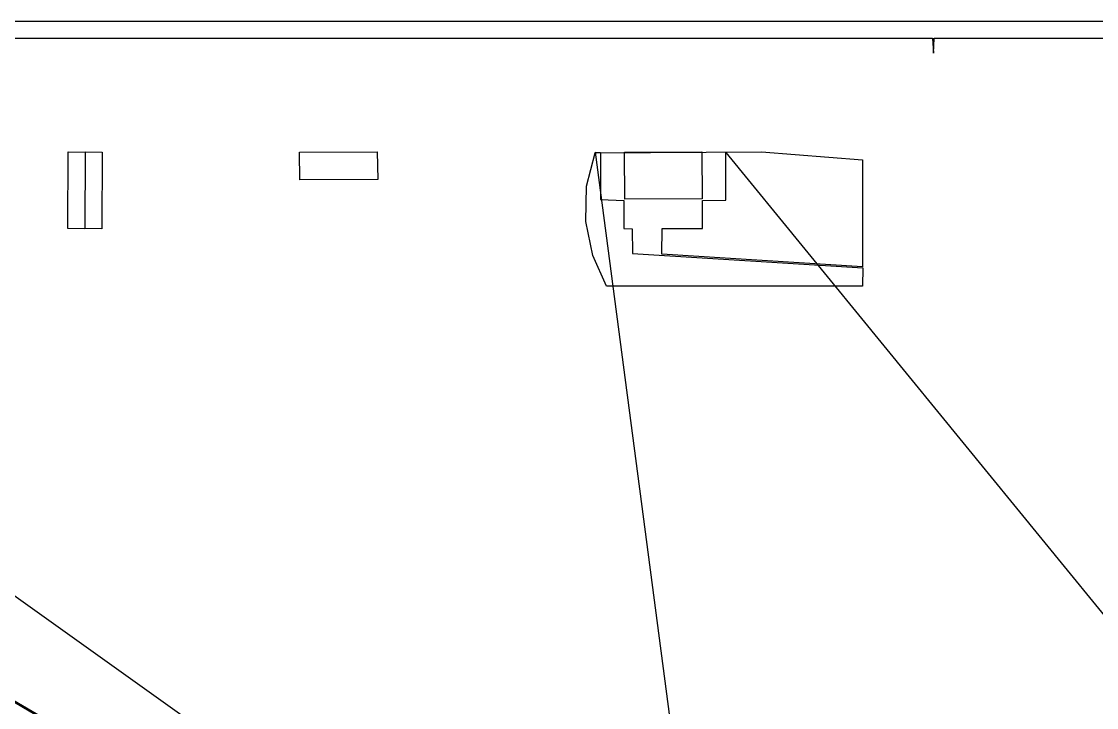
# Model space of a CAD drawing. Extents: x -313 to 313, y -223 to 223.
# Drawn here: x -160.8 to 28.8, y 101.8 to 222.7 of the extents above; entities that cross this region are included whole.
import ezdxf

# ---------------------------------------------------------------- set-up
doc = ezdxf.new("R2010")
doc.units = 0

msp = doc.modelspace()

# ---------------------------------------------------------------- linework, layer by layer
at = {"layer": 'BODY_OUTLINE'}
for p, q in [((312.89, 222.74), (-312.83, 222.74)), ((-309.97, 219.75), (-0.14, 219.82)), ((-0.14, 219.82), (0, 217.17)), ((0, 217.17), (0.14, 219.82)), ((0.14, 219.82), (310.04, 219.75)), ((-271.91, 199.7), (-48.46, 40.67)), ((-61.17, 193.72), (-59.67, 199.57)), ((-59.67, 199.57), (-30.31, 199.77)), ((-43.77, 79.82), (-59.6, 199.7)), ((-59.6, 199.7), (-58.72, 199.64)), ((-58.72, 199.64), (-58.72, 191.34)), ((-36.63, 191.28), (-36.63, 199.64)), ((-36.63, 199.64), (61.37, 79.82)), ((-30.31, 199.77), (-12.5, 198.34)), ((-12.5, 198.34), (-12.5, 179.52)), ((-61.3, 187.47), (-61.17, 193.72)), ((-58.72, 191.34), (-54.57, 191.21)), ((-54.57, 191.21), (-54.57, 186.25)), ((-40.71, 191.21), (-36.63, 191.28)), ((-40.71, 186.25), (-40.71, 191.21)), ((-60.08, 181.49), (-61.3, 187.47)), ((-54.57, 186.25), (-53.15, 186.18)), ((-53.15, 186.18), (-53.08, 181.83)), ((-47.91, 181.76), (-47.84, 186.25)), ((-47.84, 186.25), (-40.71, 186.25)), ((-57.63, 176.12), (-60.08, 181.49)), ((-53.08, 181.83), (-12.44, 179.32)), ((-12.5, 179.52), (-47.91, 181.76)), ((-12.44, 179.32), (-12.5, 176.12)), ((-12.5, 176.12), (-57.63, 176.12)), ((-264.84, 162.53), (-119.95, 78.26)), ((-264.84, 162.53), (-119.95, 78.26)), ((-121.38, 79.28), (-264.5, 162.53)), ((-121.38, 79.28), (-264.5, 162.53))]:
    msp.add_line(p, q, dxfattribs=at)
at = {"layer": 'PICKGUARD'}
for p, q in [((-121.38, 79.28), (-265.46, 163.07)), ((-265.32, 162.8), (-119.95, 78.26))]:
    msp.add_line(p, q, dxfattribs=at)
at = {"layer": 'SMALL_FEATURE'}
for p, q in [((-152.64, 186.25), (-152.57, 199.77)), ((-152.57, 199.77), (-149.58, 199.7)), ((-149.58, 199.7), (-149.65, 186.18)), ((-149.58, 186.25), (-149.51, 199.77)), ((-149.51, 199.77), (-146.59, 199.7)), ((-146.59, 199.7), (-146.66, 186.18)), ((-111.8, 199.7), (-98.07, 199.77)), ((-111.73, 194.81), (-111.8, 199.7)), ((-98.07, 199.77), (-98, 194.88)), ((-54.5, 199.7), (-40.84, 199.77)), ((-54.44, 191.41), (-54.5, 199.7)), ((-40.84, 199.77), (-40.78, 191.48)), ((-98, 194.88), (-111.73, 194.81)), ((-40.78, 191.48), (-54.44, 191.41)), ((-149.65, 186.18), (-152.64, 186.25)), ((-146.66, 186.18), (-149.58, 186.25))]:
    msp.add_line(p, q, dxfattribs=at)

doc.saveas('drawing.dxf')
